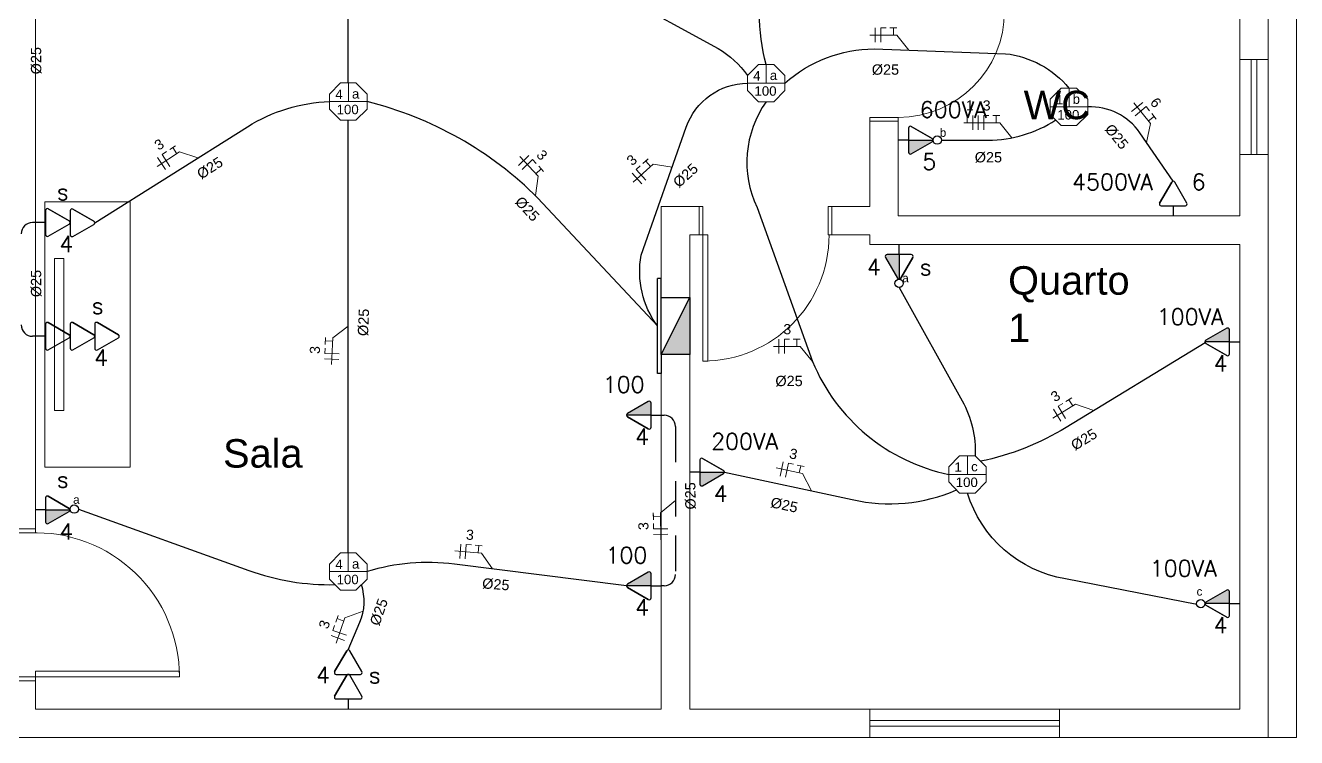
# Model space of a CAD drawing. Header units: millimetres. Extents: x 50 to 186, y -32 to 33.
# Drawn here: x 73.87 to 80.57, y 21.82 to 25.58 of the extents above; entities that cross this region are included whole.
import ezdxf

# ---------------------------------------------------------------- set-up
doc = ezdxf.new("R2010")
doc.units = ezdxf.units.MM
doc.linetypes.add('HIDDEN', pattern=[0.375, 0.25, -0.125])
doc.layers.get('0').update_dxf_attribs({"lineweight": 30})
for name, color, linetype in [('1 - Circuitos', 7, 'Continuous'), ('5 - Identificadores', 7, 'Continuous'), ('7 - Eletroduto', 6, 'Continuous'), ('Pontos de iluminação', 5, 'Continuous'), ('Pontos de Tomadas', 240, 'Continuous'), ('TEXTO', 7, 'Continuous')]:
    doc.layers.add(name, color=color, linetype=linetype)
for name, color, linetype, lineweight in [('3 - Cozinha', 160, 'Continuous', 20), ('4 - Edificação', 7, 'Continuous', 20), ('Portas', 251, 'Continuous', 9)]:
    doc.layers.add(name, color=color, linetype=linetype, lineweight=lineweight)
doc.styles.add('Arial0', font='arial.ttf', dxfattribs={"height": 3.14658})
doc.styles.add('ROMANS', font='ROMANS.SHX')
doc.styles.add('SEACAD_Arial', font='arial.ttf')
doc.styles.get("Standard").update_dxf_attribs({"font": 'arial.ttf'})
doc.styles.add('TEXTO_NOMEQUADRO', font='arial.ttf')

# ---------------------------------------------------------------- blocks, each defined once
blk = doc.blocks.new('ponto de luz')
at = {"color": 5, "linetype": 'Continuous', "lineweight": 15, "true_color": 0x000005}
blk.add_lwpolyline([(63.6396, -13.7603), (63.5583, -13.7603), (63.5009, -13.8188), (63.5009, -13.8984), (63.5583, -13.9569), (63.6396, -13.9569), (63.698, -13.8984), (63.698, -13.8188)], close=True, dxfattribs=at)
for points in [[(63.5995, -13.8589), (63.5995, -13.7603), (63.5995, -13.7603)], [(63.698, -13.8589), (63.5009, -13.8589), (63.5009, -13.8589)]]:
    blk.add_lwpolyline(points, dxfattribs=at)
at = {"layer": '1 - Circuitos'}
blk.add_attdef('N', (63.5309, -13.8452), '', height=0.05, dxfattribs=at)
at = {"layer": '5 - Identificadores', "flags": 4}
for tag, p in [('R', (63.6187, -13.8426)), ('S', (63.5376, -13.9254))]:
    blk.add_attdef(tag, p, '', height=0.05, dxfattribs=at)

msp = doc.modelspace()

# ---------------------------------------------------------------- hatches: boundary and pattern name
at = {"layer": '7 - Eletroduto'}
h = msp.add_hatch(color=256, dxfattribs=at)
h.dxf.hatch_style = 1
h.paths.add_polyline_path([(77.3708, 23.8446), (77.3708, 24.1446), (77.2208, 23.8446)])
at = {"layer": 'Pontos de Tomadas'}
h = msp.add_hatch(color=256, dxfattribs=at)
h.dxf.hatch_style = 1
h.paths.add_polyline_path([(78.6492, 24.9659, 0.268035), (78.6541, 24.9744), (78.5245, 24.9744), (78.5245, 24.9108, 0.577243), (78.5391, 24.9024)])
h = msp.add_hatch(dxfattribs=at)
h.set_pattern_fill('ANGLE', color=256)
h.set_pattern_definition([(0, (0, 0), (0, 6.985), [5.08, -1.905]), (90, (0, 0), (-6.985, 4e-16), [5.08, -1.905])])
h.paths.add_polyline_path([(79.9293, 24.7528, 0.577564), (79.9124, 24.7528), (79.8488, 24.6426, 0.577243), (79.8573, 24.628), (79.9844, 24.628, 0.577243), (79.9928, 24.6426)])
h = msp.add_hatch(color=256, dxfattribs=at)
h.dxf.hatch_style = 1
h.paths.add_polyline_path([(78.4669, 24.246, 0.268035), (78.4753, 24.2411), (78.4753, 24.3708), (78.4117, 24.3708, 0.577243), (78.4033, 24.3561)])
h = msp.add_hatch(color=256, dxfattribs=at)
h.dxf.hatch_style = 1
h.paths.add_polyline_path([(80.0924, 23.9188, 0.268035), (80.0875, 23.9104), (80.2172, 23.9104), (80.2172, 23.9739, 0.577243), (80.2026, 23.9824)])
h = msp.add_hatch(color=256, dxfattribs=at)
h.dxf.hatch_style = 1
h.paths.add_polyline_path([(77.0424, 23.5328, 0.268035), (77.0375, 23.5244), (77.1672, 23.5244), (77.1672, 23.5879, 0.577243), (77.1526, 23.5964)])
h = msp.add_hatch(color=256, dxfattribs=at)
h.dxf.hatch_style = 1
h.paths.add_polyline_path([(77.5492, 23.2159, 0.268035), (77.5541, 23.2244), (77.4245, 23.2244), (77.4245, 23.1608, 0.577243), (77.4391, 23.1524)])
h = msp.add_hatch(color=256, dxfattribs=at)
h.dxf.hatch_style = 1
h.paths.add_polyline_path([(74.0992, 23.0159, 0.268035), (74.1041, 23.0244), (73.9745, 23.0244), (73.9745, 22.9608, 0.577243), (73.9891, 22.9524)])
h = msp.add_hatch(color=256, dxfattribs=at)
h.dxf.hatch_style = 1
h.paths.add_polyline_path([(77.0424, 22.6328, 0.268035), (77.0375, 22.6244), (77.1672, 22.6244), (77.1672, 22.6879, 0.577243), (77.1526, 22.6964)])
h = msp.add_hatch(color=256, dxfattribs=at)
h.dxf.hatch_style = 1
h.paths.add_polyline_path([(80.0924, 22.5388, 0.268035), (80.0875, 22.5304), (80.2172, 22.5304), (80.2172, 22.5939, 0.577243), (80.2026, 22.6024)])

# ---------------------------------------------------------------- linework, layer by layer
at = {"layer": '1 - Circuitos', "color": 7, "linetype": 'Continuous', "lineweight": 15, "true_color": 0x000007}
for points in [[(78.3496, 25.4906), (78.3496, 25.5662), (78.3496, 25.5662)], [(78.4061, 25.5662), (78.3784, 25.5662), (78.3784, 25.4906)], [(78.4256, 25.5662), (78.4626, 25.5662), (78.4447, 25.5662), (78.4447, 25.528)], [(79.701, 25.1255), (79.7597, 25.1732), (79.7597, 25.1732)], [(79.7953, 25.1293), (79.7778, 25.1508), (79.7191, 25.1032)], [(78.8337, 25.0663), (78.8337, 25.1041), (78.8337, 25.1041)], [(78.864, 25.0285), (78.864, 25.1041), (78.864, 25.1041)], [(78.8924, 25.0285), (78.8924, 25.1041), (78.8924, 25.1041)], [(78.9489, 25.1041), (78.9212, 25.1041), (78.9212, 25.0285)], [(78.9684, 25.1041), (79.0055, 25.1041), (78.9875, 25.1041), (78.9875, 25.0659)], [(79.8076, 25.1142), (79.8309, 25.0854), (79.8196, 25.0993), (79.7899, 25.0753)], [(74.629, 24.9242), (74.66, 24.9444), (74.645, 24.9346), (74.6658, 24.9026)], [(74.6065, 24.8194), (74.5653, 24.8828), (74.5653, 24.8828)], [(74.6126, 24.9136), (74.5894, 24.8985), (74.6306, 24.8351)], [(76.4677, 24.8413), (76.5233, 24.8925), (76.5233, 24.8925)], [(76.5616, 24.8509), (76.5428, 24.8713), (76.4872, 24.8201)], [(77.1246, 24.8512), (77.1521, 24.876), (77.1388, 24.864), (77.1643, 24.8356)], [(76.5748, 24.8366), (76.5999, 24.8093), (76.5877, 24.8225), (76.5596, 24.7967)], [(77.1187, 24.7442), (77.0681, 24.8004), (77.0681, 24.8004)], [(77.1101, 24.8382), (77.0895, 24.8197), (77.1401, 24.7635)], [(75.4491, 23.8973), (75.4507, 23.9343), (75.4499, 23.9164), (75.488, 23.9147)], [(75.4482, 23.8778), (75.4471, 23.8502), (75.5226, 23.8469)], [(77.8412, 23.8488), (77.8412, 23.9244), (77.8412, 23.9244)], [(77.8977, 23.9244), (77.87, 23.9244), (77.87, 23.8488)], [(77.9171, 23.9244), (77.9542, 23.9244), (77.9362, 23.9244), (77.9362, 23.8862)], [(75.5214, 23.8182), (75.4458, 23.8214), (75.4458, 23.8214)], [(79.3541, 23.5959), (79.3857, 23.6152), (79.3704, 23.6058), (79.3903, 23.5732)], [(79.3286, 23.4918), (79.2892, 23.5563), (79.2892, 23.5563)], [(79.3375, 23.5857), (79.3138, 23.5713), (79.3532, 23.5068)], [(77.8476, 23.2034), (77.8635, 23.2774), (77.8635, 23.2774)], [(77.9187, 23.2655), (77.8916, 23.2713), (77.8758, 23.1974)], [(77.9378, 23.2614), (77.974, 23.2536), (77.9564, 23.2574), (77.9484, 23.2201)], [(77.1794, 22.9716), (77.179, 23.0087), (77.1792, 22.9907), (77.2174, 22.9912)], [(77.1796, 22.9522), (77.18, 22.9245), (77.2556, 22.9253)], [(77.2559, 22.8965), (77.1803, 22.8957), (77.1803, 22.8957)], [(76.1582, 22.7686), (76.1641, 22.844), (76.1641, 22.844)], [(76.2204, 22.8397), (76.1928, 22.8418), (76.187, 22.7664)], [(76.2398, 22.8382), (76.2768, 22.8353), (76.2589, 22.8367), (76.2559, 22.7986)], [(75.5051, 22.4334), (75.5173, 22.4684), (75.5114, 22.4515), (75.5474, 22.4389)], [(75.4987, 22.415), (75.4896, 22.3889), (75.561, 22.364)], [(75.5516, 22.3368), (75.4801, 22.3617), (75.4801, 22.3617)]]:
    msp.add_lwpolyline(points, dxfattribs=at)
at = {"layer": '1 - Circuitos', "color": 5, "linetype": 'Continuous', "lineweight": 15, "true_color": 0x000005}
for points in [[(78.527, 25.4487), (78.4626, 25.528), (78.3211, 25.528)], [(79.7802, 24.9613), (79.8012, 25.0613), (79.7121, 25.1712)], [(79.0698, 24.9866), (79.0055, 25.0659), (78.8163, 25.0663)], [(74.7781, 24.881), (74.6808, 24.9124), (74.5622, 24.8353)], [(76.557, 24.6824), (76.5718, 24.7835), (76.4759, 24.8876)], [(77.2786, 24.8317), (77.1777, 24.8476), (77.0725, 24.753)], [(75.5708, 23.9936), (75.4888, 23.9327), (75.4828, 23.7913)], [(78.0186, 23.8068), (77.9542, 23.8862), (77.8127, 23.8862)], [(79.5019, 23.5483), (79.4056, 23.5826), (79.2848, 23.5089)], [(78.0123, 23.1252), (77.966, 23.2163), (77.8276, 23.246)], [(77.2958, 23.0744), (77.2172, 23.0091), (77.2188, 22.8676)], [(76.3319, 22.7132), (76.2738, 22.7972), (76.1328, 22.8081)], [(75.6494, 22.4906), (75.5533, 22.4559), (75.5069, 22.3222)]]:
    msp.add_lwpolyline(points, dxfattribs=at)
at = {"layer": '3 - Cozinha'}
for points in [[(74.4208, 23.2494), (74.4208, 24.6494), (73.9708, 24.6494), (73.9708, 23.2494)], [(74.0708, 23.5494), (74.0708, 24.3494), (74.0208, 24.3494), (74.0208, 23.5494)]]:
    msp.add_lwpolyline(points, close=True, dxfattribs=at)
at = {"layer": '4 - Edificação'}
for p, q in [((80.4208, 28.8244), (80.4208, 21.9744)), ((73.9208, 22.9244), (73.9208, 28.6744)), ((80.2708, 25.7244), (80.2708, 24.5744)), ((78.3208, 25.0744), (78.3208, 24.6244)), ((78.4708, 25.0744), (78.4708, 24.5744)), ((77.2208, 21.9744), (77.2208, 24.6244)), ((77.2208, 24.6244), (77.4208, 24.6244)), ((77.4208, 24.6244), (77.4208, 24.4744)), ((78.1208, 24.6244), (78.3208, 24.6244)), ((80.2708, 24.5744), (78.4708, 24.5744)), ((77.4208, 24.4744), (77.3708, 24.4744)), ((77.3708, 24.4744), (77.3708, 21.9744)), ((78.1208, 24.4744), (78.3208, 24.4744)), ((78.3208, 24.4744), (78.3208, 24.4244)), ((78.3208, 24.4244), (80.2708, 24.4244)), ((80.2708, 24.4244), (80.2708, 21.9744)), ((73.9208, 22.9244), (73.7708, 22.9244)), ((73.7708, 22.1244), (73.9208, 22.1244)), ((73.9208, 22.1244), (73.9208, 21.9744)), ((73.9208, 21.9744), (77.2208, 21.9744)), ((76.1708, 21.9744), (76.1708, 21.9744)), ((77.3708, 21.9744), (80.2708, 21.9744)), ((80.4208, 21.9744), (80.4208, 21.8244)), ((55.6708, 21.8244), (80.4208, 21.8244))]:
    msp.add_line(p, q, dxfattribs=at)
at = {"layer": '4 - Edificação', "color": 252}
msp.add_lwpolyline([(53.5708, 21.8244), (80.5708, 21.8244), (80.5708, 29.8244), (53.5708, 29.8244)], close=True, dxfattribs=at)
at = {"layer": '7 - Eletroduto'}
for p, q in [((73.9208, 24.5401), (73.9058, 24.5401)), ((77.2208, 24.2446), (77.2008, 24.2446)), ((77.2008, 23.7446), (77.2008, 24.2446)), ((77.2208, 24.1446), (77.2208, 24.2446)), ((77.2208, 23.8446), (77.2208, 24.1446)), ((77.2208, 24.1446), (77.3708, 24.1446)), ((77.2208, 23.8446), (77.3708, 24.1446)), ((77.3708, 24.1446), (77.3708, 23.8446)), ((73.9208, 23.9401), (73.9058, 23.9401)), ((77.3708, 23.8446), (77.2208, 23.8446)), ((77.2208, 23.8446), (77.2208, 23.7446)), ((77.2208, 23.7446), (77.2008, 23.7446)), ((77.2208, 23.5244), (77.2358, 23.5244)), ((77.2358, 22.6244), (77.2208, 22.6244))]:
    msp.add_line(p, q, dxfattribs=at)
at = {"layer": '7 - Eletroduto', "linetype": 'HIDDEN', "ltscale": 0.75}
msp.add_line((77.2958, 23.4644), (77.2958, 22.6844), dxfattribs=at)
at = {"layer": '7 - Eletroduto'}
for points in [[(77.7736, 25.3733, -0.110493), (77.7611, 25.9121), (77.9916, 26.6712, -0.333735), (78.728, 27.2729, -114.141172)], [(76.9935, 25.9381, 0.587466), (76.9927, 25.7474), (77.5215, 25.4569, -0.106433), (77.6756, 25.3149, -0.266852)], [(77.8728, 25.275, -0.179447), (78.3432, 25.4554), (79.0353, 25.43, -0.196648), (79.3708, 25.248, 0.087616)], [(77.2008, 23.9946, -0.206387), (77.1152, 24.3674), (77.353, 25.0432, -0.314386), (77.6756, 25.275, 2.399391)], [(74.2337, 24.5387), (75.0393, 25.0452, -0.133381), (75.4724, 25.1773, 2.343507)], [(77.2008, 23.9946), (76.5709, 24.6686, 0.136065), (75.6695, 25.1773, -3.420166)], [(77.7736, 25.1767, 0.270536), (77.7258, 24.6196), (78.0186, 23.8068, 0.247981), (78.7369, 23.2118, 85.26147)], [(79.9208, 24.7577), (79.7443, 25.0133, 0.25816), (79.4694, 25.1497, -1.805639)], [(78.6981, 24.9744), (78.9445, 24.9744, 0.145834), (79.3009, 25.0806, -0.298007)], [(78.4753, 24.1971), (78.8079, 23.5999, -0.140255), (78.8756, 23.3103, 1.050445)], [(80.0885, 23.9061), (79.3565, 23.4597, -0.085772), (78.9048, 23.2811, -5.004622)], [(77.5541, 23.2236), (78.2277, 23.079, 0.159269), (78.7782, 23.1301, 0.92046)], [(80.0441, 22.5256), (79.3521, 22.661, -0.28237), (78.8349, 23.1137, -1.35805)], [(74.1477, 23.0288), (75.0455, 22.7055, 0.0915), (75.5009, 22.6306, -0.009714)], [(77.0375, 22.6244), (76.13, 22.7386, 0.105119), (75.6694, 22.6997, 0.74224)], [(75.5708, 22.2873), (75.6319, 22.432, 0.18066), (75.6402, 22.6306, -1.378536)]]:
    msp.add_lwpolyline(points, format="xyb", dxfattribs=at)
for points in [[(75.5709, 25.2759), (75.5709, 27.1764)], [(75.5708, 22.798), (75.5708, 25.0793)]]:
    msp.add_lwpolyline(points, dxfattribs=at)
for centre, start, end in [((73.9058, 24.4801), 90, 180), ((73.9058, 24.0001), 180, 270), ((77.2358, 23.4644), 0, 90), ((77.2358, 22.6844), 270, 0)]:
    msp.add_arc(centre, 0.06, start, end, dxfattribs=at)
at = {"layer": 'Pontos de Tomadas'}
for p, q in [((78.5245, 25.0379), (78.5245, 24.9108)), ((78.5391, 25.0464), (78.6492, 24.9828)), ((78.6492, 24.9828), (78.5391, 25.0464)), ((78.6492, 24.9828), (78.5391, 25.0464)), ((78.5245, 24.9744), (78.4708, 24.9744)), ((78.5245, 24.9744), (78.6541, 24.9744)), ((78.5391, 24.9024), (78.6492, 24.9659)), ((79.8488, 24.6426), (79.9124, 24.7528)), ((79.9124, 24.7528), (79.8488, 24.6426)), ((79.9124, 24.7528), (79.8488, 24.6426)), ((79.9928, 24.6426), (79.9293, 24.7528)), ((73.9745, 24.6037), (73.9745, 24.4766)), ((73.9891, 24.6121), (74.0992, 24.5486)), ((74.0992, 24.5486), (73.9891, 24.6121)), ((74.0992, 24.5486), (73.9891, 24.6121)), ((74.104, 24.6023), (74.104, 24.4752)), ((74.1186, 24.6107), (74.2288, 24.5472)), ((74.2288, 24.5472), (74.1186, 24.6107)), ((74.2288, 24.5472), (74.1186, 24.6107)), ((79.8573, 24.628), (79.9844, 24.628)), ((79.9208, 24.628), (79.9208, 24.5744)), ((73.9745, 24.5401), (73.9208, 24.5401)), ((73.9891, 24.4681), (74.0992, 24.5317)), ((74.1186, 24.4667), (74.2288, 24.5303)), ((78.4753, 24.3708), (78.4753, 24.4244)), ((78.4033, 24.3561), (78.4669, 24.246)), ((78.5389, 24.3708), (78.4117, 24.3708)), ((78.4753, 24.3708), (78.4753, 24.2411)), ((78.5473, 24.3561), (78.4837, 24.246)), ((78.4837, 24.246), (78.5473, 24.3561)), ((78.4837, 24.246), (78.5473, 24.3561)), ((73.9745, 24.0037), (73.9745, 23.8766)), ((73.9891, 24.0121), (74.0992, 23.9486)), ((74.0992, 23.9486), (73.9891, 24.0121)), ((74.0992, 23.9486), (73.9891, 24.0121)), ((74.1041, 24.0037), (74.1041, 23.8766)), ((74.1187, 24.0121), (74.2289, 23.9486)), ((74.2289, 23.9486), (74.1187, 24.0121)), ((74.2289, 23.9486), (74.1187, 24.0121)), ((74.2338, 24.0037), (74.2338, 23.8766)), ((74.2484, 24.0121), (74.3586, 23.9486)), ((74.3586, 23.9486), (74.2484, 24.0121)), ((74.3586, 23.9486), (74.2484, 24.0121)), ((73.9745, 23.9401), (73.9208, 23.9401)), ((73.9891, 23.8681), (74.0992, 23.9317)), ((74.1187, 23.8681), (74.2289, 23.9317)), ((74.2484, 23.8681), (74.3586, 23.9317)), ((80.2026, 23.9824), (80.0924, 23.9188)), ((80.2172, 23.8468), (80.2172, 23.9739)), ((80.2172, 23.9104), (80.0875, 23.9104)), ((80.2026, 23.8384), (80.0924, 23.9019)), ((80.0924, 23.9019), (80.2026, 23.8384)), ((80.0924, 23.9019), (80.2026, 23.8384)), ((80.2172, 23.9104), (80.2708, 23.9104)), ((77.1526, 23.5964), (77.0424, 23.5328)), ((77.1672, 23.4608), (77.1672, 23.5879)), ((77.1672, 23.5244), (77.0375, 23.5244)), ((77.1526, 23.4524), (77.0424, 23.5159)), ((77.0424, 23.5159), (77.1526, 23.4524)), ((77.0424, 23.5159), (77.1526, 23.4524)), ((77.1672, 23.5244), (77.2208, 23.5244)), ((77.4245, 23.2879), (77.4245, 23.1608)), ((77.4391, 23.2964), (77.5492, 23.2328)), ((77.5492, 23.2328), (77.4391, 23.2964)), ((77.5492, 23.2328), (77.4391, 23.2964)), ((77.4245, 23.2244), (77.3708, 23.2244)), ((77.4245, 23.2244), (77.5541, 23.2244)), ((77.4391, 23.1524), (77.5492, 23.2159)), ((73.9745, 23.0879), (73.9745, 22.9608)), ((73.9891, 23.0964), (74.0992, 23.0328)), ((74.0992, 23.0328), (73.9891, 23.0964)), ((74.0992, 23.0328), (73.9891, 23.0964)), ((73.9745, 23.0244), (73.9208, 23.0244)), ((73.9745, 23.0244), (74.1041, 23.0244)), ((73.9891, 22.9524), (74.0992, 23.0159)), ((77.1526, 22.6964), (77.0424, 22.6328)), ((77.1672, 22.5608), (77.1672, 22.6879)), ((77.1672, 22.6244), (77.0375, 22.6244)), ((77.1526, 22.5524), (77.0424, 22.6159)), ((77.0424, 22.6159), (77.1526, 22.5524)), ((77.0424, 22.6159), (77.1526, 22.5524)), ((77.1672, 22.6244), (77.2208, 22.6244)), ((80.2026, 22.6024), (80.0924, 22.5388)), ((80.2172, 22.4668), (80.2172, 22.5939)), ((80.2172, 22.5304), (80.0875, 22.5304)), ((80.2026, 22.4584), (80.0924, 22.5219)), ((80.0924, 22.5219), (80.2026, 22.4584)), ((80.0924, 22.5219), (80.2026, 22.4584)), ((80.2172, 22.5304), (80.2708, 22.5304)), ((75.4988, 22.1723), (75.5624, 22.2825)), ((75.5624, 22.2825), (75.4988, 22.1723)), ((75.5624, 22.2825), (75.4988, 22.1723)), ((75.6428, 22.1723), (75.5793, 22.2825)), ((75.4988, 22.0426), (75.5624, 22.1528)), ((75.5624, 22.1528), (75.4988, 22.0426)), ((75.5624, 22.1528), (75.4988, 22.0426)), ((75.5073, 22.1577), (75.6344, 22.1577)), ((75.6428, 22.0426), (75.5793, 22.1528)), ((75.5073, 22.028), (75.6344, 22.028)), ((75.5708, 22.028), (75.5708, 21.9744))]:
    msp.add_line(p, q, dxfattribs=at)
for centre in [(78.6761, 24.9744), (78.4753, 24.2191), (74.1257, 23.0288), (80.0655, 22.5304)]:
    msp.add_circle(centre, 0.022, dxfattribs=at)
for centre, start, end in [((78.5342, 25.0379), 60.01836, 180), ((78.6444, 24.9744), 299.98164, 60.01836), ((78.5342, 24.9108), 180, 299.98164), ((79.9208, 24.7479), 29.98164, 150.01836), ((73.9842, 24.6037), 60.01836, 180), ((74.1138, 24.6023), 60.01836, 180), ((79.8573, 24.6378), 150.01836, 270), ((79.9844, 24.6378), 270, 29.98164), ((74.0944, 24.5401), 299.98164, 60.01836), ((74.2239, 24.5387), 299.98164, 60.01836), ((73.9842, 24.4766), 180, 299.98164), ((74.1138, 24.4752), 180, 299.98164), ((78.4117, 24.361), 90, 209.98164), ((78.5389, 24.361), 330.01836, 90), ((78.4753, 24.2508), 209.98164, 330.01836), ((73.9842, 24.0037), 60.01836, 180), ((74.1139, 24.0037), 60.01836, 180), ((74.2435, 24.0037), 60.01836, 180), ((74.0944, 23.9401), 299.98164, 60.01836), ((74.224, 23.9401), 299.98164, 60.01836), ((74.3537, 23.9401), 299.98164, 60.01836), ((80.2075, 23.9739), 0, 119.98164), ((73.9842, 23.8766), 180, 299.98164), ((74.1139, 23.8766), 180, 299.98164), ((74.2435, 23.8766), 180, 299.98164), ((80.0973, 23.9104), 119.98164, 240.01836), ((80.2075, 23.8468), 240.01836, 0), ((77.1575, 23.5879), 0, 119.98164), ((77.0473, 23.5244), 119.98164, 240.01836), ((77.1575, 23.4608), 240.01836, 0), ((77.4342, 23.2879), 60.01836, 180), ((77.5444, 23.2244), 299.98164, 60.01836), ((77.4342, 23.1608), 180, 299.98164), ((73.9842, 23.0879), 60.01836, 180), ((74.0944, 23.0244), 299.98164, 60.01836), ((73.9842, 22.9608), 180, 299.98164), ((77.1575, 22.6879), 0, 119.98164), ((77.0473, 22.6244), 119.98164, 240.01836), ((80.2075, 22.5939), 0, 119.98164), ((77.1575, 22.5608), 240.01836, 0), ((80.0973, 22.5304), 119.98164, 240.01836), ((80.2075, 22.4668), 240.01836, 0), ((75.5708, 22.2776), 29.98164, 150.01836), ((75.5073, 22.1674), 150.01836, 270), ((75.5708, 22.1479), 29.98164, 150.01836), ((75.6344, 22.1674), 270, 29.98164), ((75.5073, 22.0378), 150.01836, 270), ((75.6344, 22.0378), 270, 29.98164)]:
    msp.add_arc(centre, 0.00975, start, end, dxfattribs=at)
at = {"layer": 'Portas'}
for p, q in [((80.3308, 25.3994), (80.3308, 24.8994)), ((80.3608, 25.3994), (80.3608, 24.8994)), ((78.3208, 21.9144), (79.3208, 21.9144)), ((78.3208, 21.8844), (79.3208, 21.8844))]:
    msp.add_line(p, q, dxfattribs=at)
for points in [[(80.2708, 25.3994), (80.2708, 24.8994), (80.4208, 24.8994), (80.4208, 25.3994)], [(78.4708, 25.0944), (78.3208, 25.0944), (78.3208, 25.0744), (78.4708, 25.0744)], [(77.4208, 24.4744), (77.4208, 24.6244), (77.4408, 24.6244), (77.4408, 24.4744)], [(78.1008, 24.4744), (78.1008, 24.6244), (78.1208, 24.6244), (78.1208, 24.4744)], [(77.4408, 24.4744), (77.4671, 24.4744), (77.4671, 23.8094), (77.4408, 23.8094)], [(73.9208, 22.9044), (73.7708, 22.9044), (73.7708, 22.9244), (73.9208, 22.9244)], [(73.9208, 22.1244), (73.7708, 22.1244), (73.7708, 22.1444), (73.9208, 22.1444)], [(73.9208, 22.1444), (73.9208, 22.1744), (74.6808, 22.1744), (74.6808, 22.1444)], [(78.3208, 21.8244), (79.3208, 21.8244), (79.3208, 21.9744), (78.3208, 21.9744)]]:
    msp.add_lwpolyline(points, close=True, dxfattribs=at)
for centre, radius, start, end in [((78.4708, 25.6544), 0.56, 270, 0), ((77.4408, 24.4744), 0.665, 270, 0), ((73.9208, 22.1444), 0.76, 0, 92.26226)]:
    msp.add_arc(centre, radius, start, end, dxfattribs=at)

# ---------------------------------------------------------------- block references
at = {"layer": 'Pontos de iluminação', "color": 2}
ref = msp.add_blockref('ponto de luz', (14.1747, 39.1337), dxfattribs=at)
ref.add_attrib('S', '100', (77.7124, 25.2083), dxfattribs={"layer": '5 - Identificadores', "height": 0.05})
ref.add_attrib('R', 'a', (77.7934, 25.291), dxfattribs={"layer": '5 - Identificadores', "height": 0.05})
ref.add_attrib('N', '4', (77.7056, 25.2885), dxfattribs={"layer": '1 - Circuitos', "height": 0.05})
ref = msp.add_blockref('ponto de luz', (11.9715, 39.0362), dxfattribs=at)
ref.add_attrib('S', '100', (75.5091, 25.1109), dxfattribs={"layer": '5 - Identificadores', "height": 0.05})
ref.add_attrib('R', 'a', (75.5901, 25.1936), dxfattribs={"layer": '5 - Identificadores', "height": 0.05})
ref.add_attrib('N', '4', (75.5024, 25.1911), dxfattribs={"layer": '1 - Circuitos', "height": 0.05})
ref = msp.add_blockref('ponto de luz', (15.7714, 39.0083), dxfattribs=at)
ref.add_attrib('S', '100', (79.309, 25.0829), dxfattribs={"layer": '5 - Identificadores', "height": 0.05})
ref.add_attrib('R', 'b', (79.39, 25.1656), dxfattribs={"layer": '5 - Identificadores', "height": 0.05})
ref.add_attrib('N', '1', (79.3023, 25.1631), dxfattribs={"layer": '1 - Circuitos', "height": 0.05})
ref = msp.add_blockref('ponto de luz', (15.236, 37.0707), dxfattribs=at)
ref.add_attrib('S', '100', (78.7736, 23.1453), dxfattribs={"layer": '5 - Identificadores', "height": 0.05})
ref.add_attrib('R', 'c', (78.8547, 23.228), dxfattribs={"layer": '5 - Identificadores', "height": 0.05})
ref.add_attrib('N', '1', (78.7669, 23.2255), dxfattribs={"layer": '1 - Circuitos', "height": 0.05})
ref = msp.add_blockref('ponto de luz', (11.9714, 36.5583), dxfattribs=at)
ref.add_attrib('S', '100', (75.509, 22.6329), dxfattribs={"layer": '5 - Identificadores', "height": 0.05})
ref.add_attrib('R', 'a', (75.59, 22.7156), dxfattribs={"layer": '5 - Identificadores', "height": 0.05})
ref.add_attrib('N', '4', (75.5023, 22.7131), dxfattribs={"layer": '1 - Circuitos', "height": 0.05})

# ---------------------------------------------------------------- texts
at = {"layer": '1 - Circuitos', "color": 1, "true_color": 0x000001, "style": 'Arial0'}
for rotation, p in [(90.28486, (73.9521, 25.3213)), (309.05314, (79.5562, 25.0317)), (33.03262, (74.7951, 24.7656)), (41.98974, (77.3134, 24.7204)), (312.62016, (76.446, 24.6464)), (90.23421, (73.952, 24.1465)), (87.55289, (75.6747, 23.9405)), (31.37572, (79.4022, 23.3357)), (90.63689, (77.4024, 23.0269)), (347.8853, (77.7936, 23.0396)), (355.58405, (76.2752, 22.6112)), (70.82282, (75.7336, 22.4098))]:
    msp.add_text('Ø25', height=0.05451, rotation=rotation, dxfattribs=at).set_placement(p)
for p in [(78.3312, 25.3191), (78.874, 24.8569), (77.8228, 23.6772)]:
    msp.add_text('Ø25', height=0.05451, dxfattribs=at).set_placement(p)
at = {"layer": '1 - Circuitos', "color": 7, "true_color": 0x000007, "style": 'Arial0'}
for s, p in [('1', (78.8271, 25.1306)), ('3', (78.916, 25.1306)), ('3', (77.8647, 23.9508))]:
    msp.add_text(s, height=0.0534, dxfattribs=at).set_placement(p)
for s, rotation, p in [('6', 309.05314, (79.7951, 25.1715)), ('3', 33.03262, (74.5706, 24.9178)), ('3', 312.62016, (76.5587, 24.8931)), ('3', 41.98974, (77.0679, 24.8358)), ('3', 87.55289, (75.4204, 23.8461)), ('3', 31.37572, (79.2956, 23.5912)), ('3', 347.8853, (77.8921, 23.2983)), ('3', 90.63689, (77.1536, 22.9189)), ('3', 355.58405, (76.1896, 22.8686)), ('3', 70.82282, (75.4629, 22.3926))]:
    msp.add_text(s, height=0.0534, rotation=rotation, dxfattribs=at).set_placement(p)
at = {"layer": '5 - Identificadores'}
for s, height, style, p in [('600VA', 0.0858, 'ROMANS', (78.5842, 25.0927)), ('b', 0.044, 'SEACAD_Arial', (78.6894, 24.9919)), ('5', 0.0858, 'ROMANS', (78.5973, 24.8181)), ('4500VA', 0.0858, 'ROMANS', (79.3871, 24.7111)), ('6', 0.0858, 'ROMANS', (80.0171, 24.7111)), ('s', 0.0858, 'ROMANS', (74.0342, 24.6585)), ('4', 0.0858, 'ROMANS', (74.0473, 24.3839)), ('4', 0.0858, 'ROMANS', (78.3054, 24.2625)), ('s', 0.0858, 'ROMANS', (78.5834, 24.2625)), ('a', 0.044, 'SEACAD_Arial', (78.4917, 24.2253)), ('s', 0.0858, 'ROMANS', (74.2175, 24.0585)), ('100VA', 0.0858, 'ROMANS', (79.8335, 24)), ('4', 0.0858, 'ROMANS', (74.2306, 23.7839)), ('4', 0.0858, 'ROMANS', (80.1332, 23.7541)), ('100', 0.0858, 'ROMANS', (76.912, 23.6427)), ('4', 0.0858, 'ROMANS', (77.0832, 23.3681)), ('200VA', 0.0858, 'ROMANS', (77.4842, 23.3427)), ('s', 0.0858, 'ROMANS', (74.0342, 23.1427)), ('4', 0.0858, 'ROMANS', (77.4973, 23.0681)), ('a', 0.044, 'SEACAD_Arial', (74.1201, 23.057)), ('4', 0.0858, 'ROMANS', (74.0473, 22.8681)), ('100', 0.0858, 'ROMANS', (76.9272, 22.7427)), ('100VA', 0.0858, 'ROMANS', (79.7967, 22.6739)), ('c', 0.044, 'SEACAD_Arial', (80.0435, 22.5728)), ('4', 0.0858, 'ROMANS', (77.0832, 22.4681)), ('4', 0.0858, 'ROMANS', (80.1332, 22.3741)), ('4', 0.0858, 'ROMANS', (75.401, 22.1111)), ('s', 0.0858, 'ROMANS', (75.679, 22.1111))]:
    msp.add_text(s, height=height, dxfattribs=dict(at, style=style)).set_placement(p)
at = {"layer": 'TEXTO', "char_height": 0.15, "attachment_point": 1, "style": 'TEXTO_NOMEQUADRO'}
for s, insert, width in [('{\\C252;WC}', (79.1319, 25.2347), 0.416387), ('{\\C252;Quarto 1}', (79.0499, 24.3095), 0.76829), ('{\\C252;Sala}', (74.9104, 23.3977), 0.67308)]:
    msp.add_mtext(s, dxfattribs=dict(at, insert=insert, width=width))

doc.saveas('drawing.dxf')
